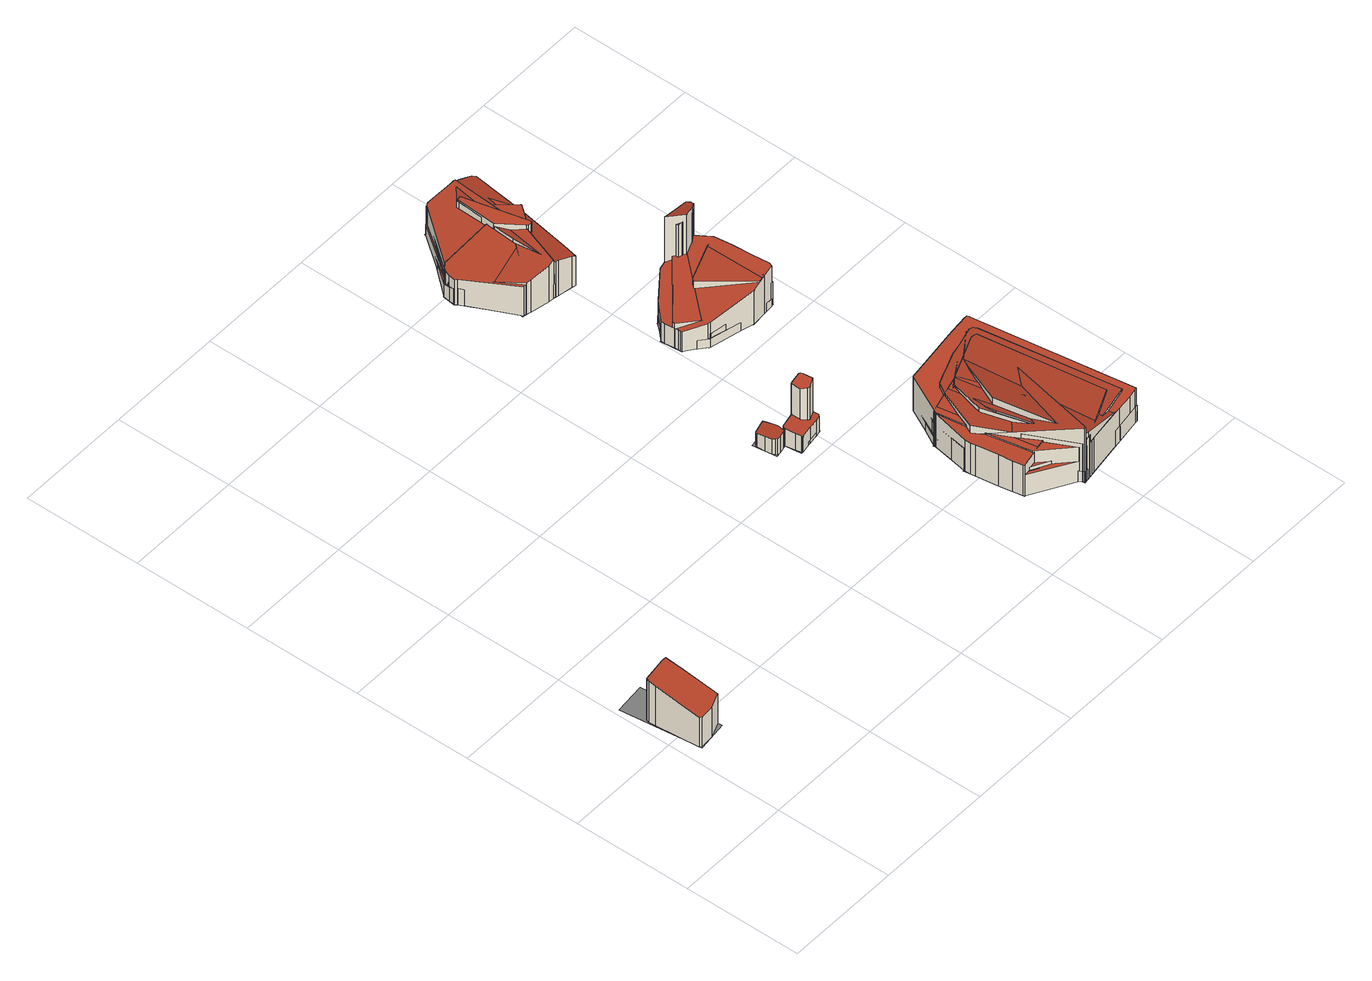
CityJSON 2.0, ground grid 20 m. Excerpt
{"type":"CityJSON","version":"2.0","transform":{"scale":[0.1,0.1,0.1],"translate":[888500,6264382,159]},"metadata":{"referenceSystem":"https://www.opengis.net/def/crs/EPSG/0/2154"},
"CityObjects":{
"building1":{"type":"Building","attributes":{"class":"Building"},"children":["building1-1"]},
"building1-1":{"type":"BuildingPart","parents":["building1"],"geometry":[{"type":"MultiSurface","lod":"2.2","boundaries":[[[0,1,2,3,4,5,6,7,8,9,10,11]],[[12,13,1,0]],[[13,14,2,1]],[[14,15,3,2]],[[15,16,4,3]],[[16,17,5,4]],[[17,18,6,5]],[[18,19,7,6]],[[19,20,8,7]],[[20,21,9,8]],[[21,22,10,9]],[[22,23,11,10]],[[23,12,0,11]],[[24,25,26,27]]],"semantics":{"surfaces":[{"type":"RoofSurface","rf_azimuth":278.57,"rf_slope":15.12},{"type":"WallSurface","on_footprint_edge":true},{"type":"GroundSurface"}],"values":[0,1,1,1,1,1,1,1,1,1,1,1,1,2]}}]},
"building2":{"type":"Building","attributes":{"class":"Building"},"children":["building2-1"]},
"building2-1":{"type":"BuildingPart","parents":["building2"],"geometry":[{"type":"MultiSurface","lod":"2.2","boundaries":[[[28,29,30,31,32,33,34,35,36,37,38,39,40,41,42]],[[43,44,29,28]],[[44,45,30,29]],[[45,46,31,30]],[[46,47,32,31]],[[47,48,33,32]],[[48,49,34,33]],[[49,50,35,34]],[[50,51,36,35]],[[51,52,37,36]],[[52,53,38,37]],[[53,54,39,38]],[[54,55,40,39]],[[55,56,41,40]],[[56,57,42,41]],[[57,43,28,42]],[[58,59,60,61,62,63]]],"semantics":{"surfaces":[{"type":"RoofSurface","rf_azimuth":99.28,"rf_slope":8.15},{"type":"WallSurface","on_footprint_edge":true},{"type":"GroundSurface"}],"values":[0,1,1,1,1,1,1,1,1,1,1,1,1,1,1,1,2]}}]},
"building3":{"type":"Building","attributes":{"class":"Building"},"children":["building3-1"]},
"building3-1":{"type":"BuildingPart","parents":["building3"],"geometry":[{"type":"MultiSurface","lod":"2.2","boundaries":[[[64,65,66,67,68,69,70,71,72,73,74,75,76,77,78,79]],[[61,80,65,64]],[[80,81,66,65]],[[81,82,67,66]],[[82,83,68,67]],[[83,84,69,68]],[[84,85,70,69]],[[85,86,71,70]],[[86,87,72,71]],[[87,88,73,72]],[[88,89,74,73]],[[89,90,75,74]],[[90,91,76,75]],[[91,92,77,76]],[[92,93,78,77]],[[93,94,79,78]],[[94,61,64,79]],[[95,96,97,98,99,100,101,102,103,104,105]],[[106,107,96,95]],[[107,108,97,96]],[[108,109,98,97]],[[109,110,99,98]],[[110,100,99]],[[110,111,101,100]],[[111,112,102,101]],[[112,113,103,102]],[[113,114,104,103]],[[114,115,105,104]],[[115,106,95,105]],[[116,117,118,119,120,121,122,123,124,125,126,127]],[[94,128,117,116]],[[128,129,118,117]],[[129,130,119,118]],[[130,131,120,119]],[[131,132,121,120]],[[132,133,122,121]],[[133,134,123,122]],[[134,135,124,123]],[[135,136,125,124]],[[136,137,126,125]],[[137,138,127,126]],[[138,94,116,127]],[[62,139,140,141]]],"semantics":{"surfaces":[{"type":"RoofSurface","rf_azimuth":282.47,"rf_slope":7.98},{"type":"WallSurface","on_footprint_edge":true},{"type":"RoofSurface","rf_azimuth":210.95,"rf_slope":12.97},{"type":"RoofSurface","rf_azimuth":277.02,"rf_slope":6.41},{"type":"GroundSurface"}],"values":[0,1,1,1,1,1,1,1,1,1,1,1,1,1,1,1,1,2,1,1,1,1,1,1,1,1,1,1,1,3,1,1,1,1,1,1,1,1,1,1,1,1,4]}}]},
"building4":{"type":"Building","attributes":{"class":"Building"},"children":["building4-1"]},
"building4-1":{"type":"BuildingPart","parents":["building4"],"geometry":[{"type":"MultiSurface","lod":"2.2","boundaries":[[[142,143,144,145,146,147,148,149,150,151,152,153,154,155,156,157,158,159,160,161]],[[162,163,143,142]],[[163,164,144,143]],[[164,165,145,144]],[[165,166,146,145]],[[166,167,147,146]],[[167,168,148,147]],[[168,169,149,148]],[[169,170,150,149]],[[170,171,151,150]],[[171,172,152,151]],[[172,173,153,152]],[[173,174,154,153]],[[174,175,155,154]],[[175,176,156,155]],[[176,177,157,156]],[[177,178,158,157]],[[178,179,159,158]],[[179,180,160,159]],[[180,181,161,160]],[[181,162,142,161]],[[182,183,184,185,186,187,188,189,190,191,192,193,194,195,196,197]],[[198,199,183,182]],[[199,200,184,183]],[[200,201,185,184]],[[201,202,186,185]],[[202,203,187,186]],[[203,204,188,187]],[[204,205,189,188]],[[205,206,190,189]],[[206,207,191,190]],[[207,208,192,191]],[[208,209,193,192]],[[209,210,194,193]],[[210,211,195,194]],[[211,212,196,195]],[[212,213,197,196]],[[213,198,182,197]],[[214,215,216,217,218,219,220,221,222,223,224,225,226,227,228,229,230]],[[231,232,215,214]],[[232,233,216,215]],[[233,234,217,216]],[[234,235,218,217]],[[235,236,219,218]],[[236,237,220,219]],[[237,238,221,220]],[[238,239,222,221]],[[239,240,223,222]],[[240,241,224,223]],[[241,242,225,224]],[[242,243,226,225]],[[243,244,227,226]],[[244,245,228,227]],[[245,246,229,228]],[[246,247,230,229]],[[247,231,214,230]],[[248,249,250,251,252,253,254,255,256,257,258,259,260,261]],[[262,263,249,248]],[[263,264,250,249]],[[264,265,251,250]],[[265,266,252,251]],[[266,267,253,252]],[[267,268,254,253]],[[268,269,255,254]],[[269,270,256,255]],[[270,271,257,256]],[[271,272,258,257]],[[272,273,259,258]],[[273,274,260,259]],[[274,275,261,260]],[[275,262,248,261]],[[276,277,278,279,280,281,282,283,284,285,286,287,288,289,290,291,292,293]],[[294,295,277,276]],[[295,296,278,277]],[[296,297,279,278]],[[297,298,280,279]],[[298,299,281,280]],[[299,300,282,281]],[[300,301,283,282]],[[301,302,284,283]],[[302,303,285,284]],[[303,304,286,285]],[[304,305,287,286]],[[305,306,288,287]],[[306,307,289,288]],[[307,308,290,289]],[[308,309,291,290]],[[309,310,292,291]],[[310,311,293,292]],[[311,294,276,293]],[[312,313,314,315,316,317,318,319,320,321,322,323,324,325]],[[326,327,313,312]],[[327,328,314,313]],[[328,329,315,314]],[[329,330,316,315]],[[330,331,317,316]],[[331,332,318,317]],[[332,333,319,318]],[[333,334,320,319]],[[334,335,321,320]],[[335,336,322,321]],[[336,337,323,322]],[[337,338,324,323]],[[338,339,325,324]],[[339,326,312,325]],[[340,341,342,343,344,345,346,347,348,349,350,351,352,353]],[[354,355,341,340]],[[355,356,342,341]],[[356,357,343,342]],[[357,358,344,343]],[[358,359,345,344]],[[359,360,346,345]],[[360,361,347,346]],[[361,362,348,347]],[[362,363,349,348]],[[363,364,350,349]],[[364,365,351,350]],[[365,366,352,351]],[[366,367,353,352]],[[367,354,340,353]],[[368,369,370,371,372,373,374,375,376,377,378,379,380,381,382]],[[383,384,369,368]],[[384,385,370,369]],[[385,386,371,370]],[[386,387,372,371]],[[387,388,373,372]],[[388,389,374,373]],[[389,390,375,374]],[[390,361,376,375]],[[361,391,377,376]],[[391,392,378,377]],[[392,393,379,378]],[[393,394,380,379]],[[394,395,381,380]],[[395,247,382,381]],[[247,383,368,382]],[[396,397,398,399,400,401,402,403]],[[404,405,397,396]],[[405,406,398,397]],[[406,407,399,398]],[[407,408,400,399]],[[408,409,401,400]],[[409,410,402,401]],[[410,411,403,402]],[[411,404,396,403]],[[412,413,414,415,416,417,418,419,420,421,422,423,424,425,426,427]],[[428,235,413,412]],[[235,237,414,413]],[[237,429,415,414]],[[429,430,416,415]],[[430,431,417,416]],[[431,432,418,417]],[[432,433,419,418]],[[433,434,420,419]],[[434,435,421,420]],[[435,436,422,421]],[[436,391,423,422]],[[391,437,424,423]],[[437,438,425,424]],[[438,439,426,425]],[[439,440,427,426]],[[440,428,412,427]],[[441,442,443,444,445,446,447,448,449,450,451,452,453,454,455,456]],[[457,458,442,441]],[[458,459,443,442]],[[459,460,444,443]],[[460,461,445,444]],[[461,462,446,445]],[[462,463,447,446]],[[463,335,448,447]],[[335,464,449,448]],[[464,450,449]],[[465,451,450]],[[465,466,452,451]],[[466,467,453,452]],[[467,468,454,453]],[[468,469,455,454]],[[469,470,456,455]],[[470,457,441,456]],[[471,472,473,474,475,476,477,478,479,480]],[[481,482,472,471]],[[482,483,473,472]],[[483,484,474,473]],[[484,485,475,474]],[[485,486,476,475]],[[486,436,477,476]],[[436,487,478,477]],[[487,488,479,478]],[[488,489,480,479]],[[489,481,471,480]],[[490,491,492,493,494,495,496,497,498,499]],[[500,501,491,490]],[[501,502,492,491]],[[502,503,493,492]],[[503,504,494,493]],[[504,505,495,494]],[[505,506,496,495]],[[506,507,497,496]],[[507,508,498,497]],[[508,509,499,498]],[[509,500,490,499]],[[510,511,512,513,514,515,516,517]],[[518,328,511,510]],[[328,519,512,511]],[[519,520,513,512]],[[520,521,514,513]],[[521,522,515,514]],[[522,439,516,515]],[[439,523,517,516]],[[523,518,510,517]],[[524,525,526,527,528,529,530,531,532]],[[533,534,525,524]],[[534,535,526,525]],[[535,536,527,526]],[[536,537,528,527]],[[537,538,529,528]],[[538,539,530,529]],[[539,540,531,530]],[[540,541,532,531]],[[541,533,524,532]],[[542,332,543,544,545,546,547,181,548,549,550,551,552,553]]],"semantics":{"surfaces":[{"type":"RoofSurface","rf_azimuth":9.92,"rf_slope":1.82},{"type":"WallSurface","on_footprint_edge":true},{"type":"RoofSurface","rf_azimuth":8.45,"rf_slope":3.79},{"type":"RoofSurface","rf_azimuth":190.31,"rf_slope":12.61},{"type":"RoofSurface","rf_azimuth":10.15,"rf_slope":5.89},{"type":"RoofSurface","rf_azimuth":116.6,"rf_slope":2.88},{"type":"RoofSurface","rf_azimuth":313.25,"rf_slope":2.01},{"type":"RoofSurface","rf_azimuth":359.91,"rf_slope":1.96},{"type":"RoofSurface","rf_azimuth":357.18,"rf_slope":4.29},{"type":"RoofSurface","rf_azimuth":7.29,"rf_slope":19.38},{"type":"RoofSurface","rf_azimuth":4.78,"rf_slope":1.64},{"type":"RoofSurface","rf_azimuth":53.11,"rf_slope":11.29},{"type":"RoofSurface","rf_azimuth":12.94,"rf_slope":14.43},{"type":"RoofSurface","rf_azimuth":9.79,"rf_slope":15.12},{"type":"RoofSurface","rf_azimuth":120.48,"rf_slope":15.44},{"type":"RoofSurface","rf_azimuth":239.15,"rf_slope":13.33},{"type":"GroundSurface"}],"values":[0,1,1,1,1,1,1,1,1,1,1,1,1,1,1,1,1,1,1,1,1,2,1,1,1,1,1,1,1,1,1,1,1,1,1,1,1,1,3,1,1,1,1,1,1,1,1,1,1,1,1,1,1,1,1,1,4,1,1,1,1,1,1,1,1,1,1,1,1,1,1,5,1,1,1,1,1,1,1,1,1,1,1,1,1,1,1,1,1,1,6,1,1,1,1,1,1,1,1,1,1,1,1,1,1,7,1,1,1,1,1,1,1,1,1,1,1,1,1,1,8,1,1,1,1,1,1,1,1,1,1,1,1,1,1,1,9,1,1,1,1,1,1,1,1,10,1,1,1,1,1,1,1,1,1,1,1,1,1,1,1,1,11,1,1,1,1,1,1,1,1,1,1,1,1,1,1,1,1,12,1,1,1,1,1,1,1,1,1,1,13,1,1,1,1,1,1,1,1,1,1,14,1,1,1,1,1,1,1,1,15,1,1,1,1,1,1,1,1,1,16]}}]},
"building5":{"type":"Building","attributes":{"class":"Building"},"children":["building5-1"]},
"building5-1":{"type":"BuildingPart","parents":["building5"],"geometry":[{"type":"MultiSurface","lod":"2.2","boundaries":[[[554,555,556,557,558,559,560,561,562,563,564,565,566,567,568,569]],[[570,571,555,554]],[[571,572,556,555]],[[572,573,557,556]],[[573,574,558,557]],[[574,575,559,558]],[[575,576,560,559]],[[576,577,561,560]],[[577,578,562,561]],[[578,579,563,562]],[[579,580,564,563]],[[580,581,565,564]],[[581,582,566,565]],[[582,583,567,566]],[[583,584,568,567]],[[584,585,569,568]],[[585,570,554,569]],[[586,587,588,589,590,591,592,593,594,595,596,597,598,599,600,601]],[[602,603,587,586]],[[603,604,588,587]],[[604,605,589,588]],[[605,606,590,589]],[[606,607,591,590]],[[607,608,592,591]],[[608,609,593,592]],[[609,610,594,593]],[[610,611,595,594]],[[611,612,596,595]],[[612,613,597,596]],[[613,614,598,597]],[[614,615,599,598]],[[615,616,600,599]],[[616,617,601,600]],[[617,602,586,601]],[[618,619,620,621,622,623,624,625,626,627]],[[628,629,619,618]],[[629,630,620,619]],[[630,631,621,620]],[[631,632,622,621]],[[632,633,623,622]],[[633,634,624,623]],[[634,635,625,624]],[[635,636,626,625]],[[636,637,627,626]],[[637,628,618,627]],[[638,639,640,641,642,643,644,645,646,647,648,649,650,651,652,653,654,655]],[[656,657,639,638]],[[657,658,640,639]],[[658,659,641,640]],[[659,660,642,641]],[[660,661,643,642]],[[661,662,644,643]],[[662,663,645,644]],[[663,664,646,645]],[[664,665,647,646]],[[665,666,648,647]],[[666,667,649,648]],[[667,668,650,649]],[[668,669,651,650]],[[669,670,652,651]],[[670,671,653,652]],[[671,672,654,653]],[[672,673,655,654]],[[673,656,638,655]],[[674,675,676,677,678,679,680,681]],[[682,683,675,674]],[[683,684,676,675]],[[684,685,677,676]],[[685,686,678,677]],[[686,687,679,678]],[[687,688,680,679]],[[688,689,681,680]],[[689,682,674,681]],[[690,691,692,693,694,695,696,697,698]],[[699,700,691,690]],[[700,701,692,691]],[[701,702,693,692]],[[702,703,694,693]],[[703,704,695,694]],[[704,705,696,695]],[[705,706,697,696]],[[706,707,698,697]],[[707,699,690,698]],[[708,709,710,711,712,713,714,715,716,717,718,719,720]],[[721,722,709,708]],[[722,723,710,709]],[[723,724,711,710]],[[724,725,712,711]],[[725,726,713,712]],[[726,727,714,713]],[[727,728,715,714]],[[728,729,716,715]],[[729,730,717,716]],[[730,731,718,717]],[[731,732,719,718]],[[732,733,720,719]],[[733,721,708,720]],[[734,735,736,737,738,739,740,741]],[[742,743,735,734]],[[743,744,736,735]],[[744,745,737,736]],[[745,746,738,737]],[[746,747,739,738]],[[747,748,740,739]],[[748,749,741,740]],[[749,742,734,741]],[[750,751,752,753,754,755,756,757,758,759,760]],[[761,762,751,750]],[[762,763,752,751]],[[763,764,753,752]],[[764,666,754,753]],[[666,765,755,754]],[[765,766,756,755]],[[766,767,757,756]],[[767,768,758,757]],[[768,769,759,758]],[[769,770,760,759]],[[770,761,750,760]],[[771,772,773,774,775,776,777,778,779,780,781]],[[782,783,772,771]],[[783,784,773,772]],[[784,785,774,773]],[[785,786,775,774]],[[786,787,776,775]],[[787,788,777,776]],[[788,789,778,777]],[[789,790,779,778]],[[790,791,780,779]],[[791,792,781,780]],[[792,782,771,781]],[[793,794,795,796,797,798,799,800]],[[801,802,794,793]],[[802,803,795,794]],[[803,804,796,795]],[[804,805,797,796]],[[805,806,798,797]],[[806,807,799,798]],[[807,808,800,799]],[[808,801,793,800]],[[809,810,811,812,813,814,815,816,817,818]],[[819,820,810,809]],[[820,821,811,810]],[[821,822,812,811]],[[822,823,813,812]],[[823,824,814,813]],[[824,825,815,814]],[[825,826,816,815]],[[826,827,817,816]],[[827,828,818,817]],[[828,819,809,818]],[[829,607,830,831,832,833,834,835,836,837,838,839]]],"semantics":{"surfaces":[{"type":"RoofSurface","rf_azimuth":169.08,"rf_slope":14.41},{"type":"WallSurface","on_footprint_edge":true},{"type":"RoofSurface","rf_azimuth":352.21,"rf_slope":18.51},{"type":"RoofSurface","rf_azimuth":185.57,"rf_slope":14.05},{"type":"RoofSurface","rf_azimuth":286.07,"rf_slope":2.9},{"type":"RoofSurface","rf_azimuth":169.28,"rf_slope":12.5},{"type":"RoofSurface","rf_azimuth":46.24,"rf_slope":11.85},{"type":"RoofSurface","rf_azimuth":67.74,"rf_slope":11.66},{"type":"RoofSurface","rf_azimuth":166.17,"rf_slope":2.68},{"type":"RoofSurface","rf_azimuth":117.34,"rf_slope":9.63},{"type":"RoofSurface","rf_azimuth":304.8,"rf_slope":5.09},{"type":"RoofSurface","rf_azimuth":162.32,"rf_slope":15.65},{"type":"RoofSurface","rf_azimuth":333.84,"rf_slope":18.87},{"type":"GroundSurface"}],"values":[0,1,1,1,1,1,1,1,1,1,1,1,1,1,1,1,1,2,1,1,1,1,1,1,1,1,1,1,1,1,1,1,1,1,3,1,1,1,1,1,1,1,1,1,1,4,1,1,1,1,1,1,1,1,1,1,1,1,1,1,1,1,1,1,5,1,1,1,1,1,1,1,1,6,1,1,1,1,1,1,1,1,1,7,1,1,1,1,1,1,1,1,1,1,1,1,1,8,1,1,1,1,1,1,1,1,9,1,1,1,1,1,1,1,1,1,1,1,10,1,1,1,1,1,1,1,1,1,1,1,11,1,1,1,1,1,1,1,1,12,1,1,1,1,1,1,1,1,1,1,13]}}]},
"building6":{"type":"Building","attributes":{"class":"Building"},"children":["building6-1"]},
"building6-1":{"type":"BuildingPart","parents":["building6"],"geometry":[{"type":"MultiSurface","lod":"2.2","boundaries":[[[840,841,842,843,844,845,846,847,848,849,850,851,852,853,854,855,856,857,858,859,860,861]],[[862,863,841,840]],[[863,864,842,841]],[[864,865,843,842]],[[865,866,844,843]],[[866,867,845,844]],[[867,868,846,845]],[[868,869,847,846]],[[869,870,848,847]],[[870,871,849,848]],[[871,872,850,849]],[[872,873,851,850]],[[873,874,852,851]],[[874,875,853,852]],[[875,876,854,853]],[[876,877,855,854]],[[877,878,856,855]],[[878,879,857,856]],[[879,880,858,857]],[[880,881,859,858]],[[881,882,860,859]],[[882,883,861,860]],[[883,862,840,861]],[[884,885,886,887,888,889,890,891,892,893,894,895]],[[896,897,885,884]],[[897,898,886,885]],[[898,899,887,886]],[[899,900,888,887]],[[900,901,889,888]],[[901,902,890,889]],[[902,903,891,890]],[[903,904,892,891]],[[904,905,893,892]],[[905,906,894,893]],[[906,907,895,894]],[[907,896,884,895]],[[908,909,910,911,912,913,914,915,916,917,918]],[[919,920,909,908]],[[920,921,910,909]],[[921,922,911,910]],[[922,923,912,911]],[[923,924,913,912]],[[924,925,914,913]],[[925,926,915,914]],[[926,927,916,915]],[[927,928,917,916]],[[928,929,918,917]],[[929,919,908,918]],[[930,931,932,933,934,935,936,937,938,939,940,941,942]],[[943,944,931,930]],[[944,945,932,931]],[[945,946,933,932]],[[946,947,934,933]],[[947,948,935,934]],[[948,949,936,935]],[[949,950,937,936]],[[950,951,938,937]],[[951,952,939,938]],[[952,953,940,939]],[[953,954,941,940]],[[954,955,942,941]],[[955,943,930,942]],[[956,957,958,959,960,961,962,963,964,965,966,967,968,969,970,971,972,973,974]],[[975,976,957,956]],[[976,977,958,957]],[[977,978,959,958]],[[978,979,960,959]],[[979,980,961,960]],[[980,981,962,961]],[[981,982,963,962]],[[982,870,964,963]],[[870,983,965,964]],[[983,984,966,965]],[[984,985,967,966]],[[985,986,968,967]],[[986,987,969,968]],[[987,988,970,969]],[[988,989,971,970]],[[989,990,972,971]],[[990,991,973,972]],[[991,992,974,973]],[[992,975,956,974]],[[993,994,995,996,997,998,999,1000,1001,1002,1003,1004,1005,1006,1007]],[[1008,1009,994,993]],[[1009,1010,995,994]],[[1010,1011,996,995]],[[1011,1012,997,996]],[[1012,1013,998,997]],[[1013,1014,999,998]],[[1014,1015,1000,999]],[[1015,1016,1001,1000]],[[1016,1017,1002,1001]],[[1017,1018,1003,1002]],[[1018,1019,1004,1003]],[[1019,1020,1005,1004]],[[1020,1021,1006,1005]],[[1021,1022,1007,1006]],[[1022,1008,993,1007]],[[1023,1024,1025,1026,1027,1028,1029,1030,1031]],[[880,1032,1024,1023]],[[1032,1033,1025,1024]],[[1033,1034,1026,1025]],[[1034,1035,1027,1026]],[[1035,1036,1028,1027]],[[1036,1037,1029,1028]],[[1037,1038,1030,1029]],[[1038,1039,1031,1030]],[[1039,880,1023,1031]],[[1040,1041,1042,1043,1044,1045,1046,1047,1048,1049,1050,1051,1052]],[[1053,1054,1041,1040]],[[1054,1055,1042,1041]],[[1055,1056,1043,1042]],[[1056,1057,1044,1043]],[[1057,1058,1045,1044]],[[1058,1059,1046,1045]],[[1059,1060,1047,1046]],[[1060,1061,1048,1047]],[[1061,1062,1049,1048]],[[1062,1063,1050,1049]],[[1063,1064,1051,1050]],[[1064,1065,1052,1051]],[[1065,1053,1040,1052]],[[1066,1067,1068,1069,1070,1071,1072,1073,1074]],[[1075,1076,1067,1066]],[[1076,1077,1068,1067]],[[1077,1078,1069,1068]],[[1078,1079,1070,1069]],[[1079,1080,1071,1070]],[[1080,1081,1072,1071]],[[1081,1082,1073,1072]],[[1082,1083,1074,1073]],[[1083,1075,1066,1074]],[[1084,1085,1086,1087,1088,1089,1090,1091,1092,1093,1094,1095,1096]],[[1097,1098,1085,1084]],[[1098,1099,1086,1085]],[[1099,1100,1087,1086]],[[1100,923,1088,1087]],[[923,1101,1089,1088]],[[1101,1102,1090,1089]],[[1102,1103,1091,1090]],[[1103,1104,1092,1091]],[[1104,1105,1093,1092]],[[1105,1106,1094,1093]],[[1106,1107,1095,1094]],[[1107,1108,1096,1095]],[[1108,1097,1084,1096]],[[1109,1110,1111,1112,1113,1114,1115,1116,1117,1118,1119,1120,1121]]],"semantics":{"surfaces":[{"type":"RoofSurface","rf_azimuth":186.21,"rf_slope":15.72},{"type":"WallSurface","on_footprint_edge":true},{"type":"RoofSurface","rf_azimuth":258.55,"rf_slope":13.22},{"type":"RoofSurface","rf_azimuth":8.02,"rf_slope":19.16},{"type":"RoofSurface","rf_azimuth":202.58,"rf_slope":3.98},{"type":"RoofSurface","rf_azimuth":50.46,"rf_slope":1.48},{"type":"RoofSurface","rf_azimuth":200.35,"rf_slope":7.63},{"type":"RoofSurface","rf_azimuth":32.63,"rf_slope":19.46},{"type":"RoofSurface","rf_azimuth":346.87,"rf_slope":16.98},{"type":"RoofSurface","rf_azimuth":97.23,"rf_slope":11.55},{"type":"RoofSurface","rf_azimuth":129.34,"rf_slope":3.24},{"type":"GroundSurface"}],"values":[0,1,1,1,1,1,1,1,1,1,1,1,1,1,1,1,1,1,1,1,1,1,1,2,1,1,1,1,1,1,1,1,1,1,1,1,3,1,1,1,1,1,1,1,1,1,1,1,4,1,1,1,1,1,1,1,1,1,1,1,1,1,5,1,1,1,1,1,1,1,1,1,1,1,1,1,1,1,1,1,1,1,6,1,1,1,1,1,1,1,1,1,1,1,1,1,1,1,7,1,1,1,1,1,1,1,1,1,8,1,1,1,1,1,1,1,1,1,1,1,1,1,9,1,1,1,1,1,1,1,1,1,10,1,1,1,1,1,1,1,1,1,1,1,1,1,11]}}]}
},
"vertices":[
[17,249,86],[18,239,83],[25,165,63],[28,162,62],[51,164,62],[77,174,63],[71,232,79],[67,261,87],[62,261,87],[59,261,87],[19,255,87],[18,254,87],[17,249,4],[18,239,4],[25,165,4],[28,162,4],[51,164,4],[77,174,4],[71,232,4],[67,261,4],[62,261,4],[59,261,4],[19,255,4],[18,254,4],[26,160,4],[78,167,4],[62,303,4],[9,297,4],
[428,394,165],[429,381,167],[431,370,168],[433,365,169],[435,362,170],[440,362,170],[449,364,170],[454,366,169],[457,381,167],[456,389,166],[454,398,165],[453,404,164],[447,403,164],[430,398,164],[429,397,164],[428,394,138],[429,381,138],[431,370,138],[433,365,138],[435,362,138],[440,362,138],[449,364,138],[454,366,138],[457,381,138],[456,389,138],[454,398,138],[453,404,138],[447,403,138],[430,398,138],[429,397,138],[463,406,138],[426,401,138],[432,361,138],[455,365,138],[454,371,138],[469,374,138],
[455,365,173],[458,349,171],[460,340,170],[461,338,169],[462,338,169],[482,342,169],[497,344,169],[506,346,169],[507,347,169],[509,349,169],[506,364,172],[505,371,173],[502,379,174],[485,376,174],[456,370,174],[455,367,173],[458,349,138],[460,340,138],[461,338,138],[462,338,138],[482,342,138],[497,344,138],[506,346,138],[507,347,138],[509,349,138],[506,364,138],[505,371,138],[502,379,138],[485,376,138],[456,370,138],[455,367,138],[481,376,235],[483,361,233],[490,353,234],[494,352,234],[507,358,237],[507,358,238],[505,367,238],[504,374,239],[502,377,239],[500,378,239],[486,377,236],[481,376,138],[483,361,138],[490,353,138],[494,352,138],[507,358,138],[505,367,138],[504,374,138],[502,377,138],[500,378,138],[486,377,138],[455,367,147],[457,357,146],[461,341,144],[470,340,144],[480,341,144],[498,344,144],[500,346,144],[502,378,148],[492,378,148],[471,374,148],[465,372,148],[459,370,147],[457,357,138],[461,341,138],[470,340,138],[480,341,138],[498,344,138],[500,346,138],[502,378,138],[492,378,138],[471,374,138],[465,372,138],[459,370,138],[459,338,138],[509,346,138],[504,380,138],
[602,213,189],[611,154,189],[628,71,189],[630,60,189],[685,9,188],[699,10,187],[705,11,187],[774,22,185],[801,26,184],[816,29,184],[822,31,183],[781,300,183],[781,301,183],[780,302,183],[779,304,183],[774,304,183],[762,302,184],[743,300,184],[642,284,188],[637,283,188],[602,213,120],[611,154,120],[628,71,120],[630,60,120],[685,9,120],[699,10,120],[705,11,120],[774,22,120],[801,26,120],[816,29,120],[822,31,120],[781,300,120],[781,301,120],[780,302,120],[779,304,120],[774,304,120],[762,302,120],[743,300,120],[642,284,120],[637,283,120],[605,153,199],[680,11,196],[802,42,187],[805,43,187],[800,73,187],[767,274,188],[765,279,188],[764,280,188],[762,281,188],[758,282,188],[725,272,190],[703,266,192],[677,255,194],[664,250,194],[644,241,196],[632,222,197],[605,153,120],[680,11,120],[802,42,120],[805,43,120],[800,73,120],[767,274,120],[765,279,120],[764,280,120],[762,281,120],[758,282,120],[725,272,120],[703,266,120],[677,255,120],[664,250,120],[644,241,120],[632,222,120],[592,151,182],[592,142,182],[593,134,182],[599,97,182],[603,75,181],[606,58,181],[607,56,181],[688,65,200],[690,66,200],[693,70,201],[696,130,204],[667,223,201],[664,228,201],[661,229,201],[658,228,200],[603,218,187],[602,215,187],[592,151,120],[592,142,120],[593,134,120],[599,97,120],[603,75,120],[606,58,120],[607,56,120],[688,65,120],[690,66,120],[693,70,120],[696,130,120],[667,223,120],[664,228,120],[661,229,120],[658,228,120],[603,218,120],[602,215,120],[635,162,205],[681,11,203],[687,9,202],[693,9,202],[787,56,191],[755,266,191],[753,267,191],[748,267,192],[744,267,192],[683,239,199],[670,233,200],[662,229,201],[652,220,202],[650,218,202],[635,162,120],[681,11,120],[687,9,120],[693,9,120],[787,56,120],[755,266,120],[753,267,120],[748,267,120],[744,267,120],[683,239,120],[670,233,120],[662,229,120],[652,220,120],[650,218,120],[593,140,141],[595,127,141],[600,92,143],[605,73,144],[609,57,145],[718,15,149],[722,14,149],[816,28,151],[821,29,151],[781,299,138],[779,303,137],[729,297,137],[717,295,136],[708,294,136],[647,284,135],[639,283,135],[638,282,135],[602,216,137],[593,140,120],[595,127,120],[600,92,120],[605,73,120],[609,57,120],[718,15,120],[722,14,120],[816,28,120],[821,29,120],[781,299,120],[779,303,120],[729,297,120],[717,295,120],[708,294,120],[647,284,120],[639,283,120],[638,282,120],[602,216,120],[593,145,146],[599,135,146],[681,9,141],[684,8,141],[708,12,140],[795,25,138],[822,29,138],[779,296,146],[777,303,146],[775,303,146],[769,302,146],[742,299,147],[641,281,149],[603,215,148],[593,145,120],[599,135,120],[681,9,120],[684,8,120],[708,12,120],[795,25,120],[822,29,120],[779,296,120],[777,303,120],[775,303,120],[769,302,120],[742,299,120],[641,281,120],[603,215,120],[596,151,167],[604,71,167],[605,68,167],[611,61,167],[703,15,164],[760,20,162],[821,32,159],[779,301,161],[766,299,161],[724,293,163],[664,284,165],[642,280,166],[608,218,167],[607,213,167],[596,151,120],[604,71,120],[605,68,120],[611,61,120],[703,15,120],[760,20,120],[821,32,120],[779,301,120],[766,299,120],[724,293,120],[664,284,120],[642,280,120],[608,218,120],[607,213,120],[592,153,164],[609,61,162],[698,13,156],[727,15,153],[785,24,149],[818,31,147],[817,49,147],[817,60,147],[779,301,151],[772,300,151],[753,298,152],[674,285,158],[648,281,160],[639,279,161],[602,215,163],[592,153,120],[609,61,120],[698,13,120],[727,15,120],[785,24,120],[818,31,120],[817,49,120],[817,60,120],[772,300,120],[753,298,120],[674,285,120],[648,281,120],[639,279,120],[654,153,217],[680,24,214],[687,10,212],[691,10,211],[820,32,165],[778,302,168],[702,246,197],[689,225,202],[654,153,120],[680,24,120],[687,10,120],[691,10,120],[820,32,120],[778,302,120],[702,246,120],[689,225,120],[596,148,162],[603,75,162],[607,56,162],[685,11,160],[723,14,159],[770,22,158],[784,258,157],[783,267,157],[781,283,157],[779,295,157],[778,297,157],[772,300,157],[720,292,158],[676,286,160],[640,279,161],[607,215,162],[596,148,120],[685,11,120],[723,14,120],[770,22,120],[784,258,120],[783,267,120],[781,283,120],[779,295,120],[778,297,120],[720,292,120],[676,286,120],[640,279,120],[607,215,120],[597,144,165],[599,134,166],[678,31,173],[679,31,173],[797,30,159],[810,30,157],[817,52,153],[775,303,118],[772,303,118],[761,302,120],[746,300,122],[740,298,123],[734,297,124],[674,283,133],[641,274,139],[606,211,153],[597,144,120],[599,134,120],[678,31,120],[679,31,120],[797,30,120],[810,30,120],[817,52,120],[772,303,120],[746,300,120],[740,298,120],[734,297,120],[674,283,120],[641,274,120],[606,211,120],[643,156,206],[644,138,207],[679,17,205],[684,9,204],[819,36,169],[814,70,168],[778,297,164],[767,298,167],[762,297,168],[650,221,200],[643,156,120],[644,138,120],[679,17,120],[684,9,120],[819,36,120],[814,70,120],[767,298,120],[762,297,120],[650,221,120],[637,222,181],[678,33,179],[777,23,153],[814,52,142],[812,79,141],[810,87,141],[788,240,140],[777,301,140],[734,295,152],[640,274,178],[637,222,120],[678,33,120],[777,23,120],[814,52,120],[812,79,120],[810,87,120],[788,240,120],[777,301,120],[734,295,120],[640,274,120],[604,154,181],[681,9,227],[683,8,227],[686,13,226],[778,299,171],[735,293,167],[640,279,157],[608,209,169],[604,154,120],[683,8,120],[686,13,120],[778,299,120],[735,293,120],[608,209,120],[610,218,179],[612,178,171],[619,59,148],[619,58,148],[678,27,149],[717,16,151],[813,66,173],[699,246,196],[694,244,195],[610,218,120],[612,178,120],[619,59,120],[619,58,120],[678,27,120],[717,16,120],[813,66,120],[699,246,120],[694,244,120],[681,7,120],[811,94,120],[741,83,120],[719,229,120],[790,238,120],[780,306,120],[646,224,120],[601,217,120],[611,157,120],[590,153,120],[606,55,120],[672,65,120],
[432,928,120],[473,850,134],[479,848,136],[511,842,144],[521,841,147],[544,910,149],[556,1049,146],[553,1050,145],[547,1051,143],[516,1057,135],[515,1057,135],[507,1058,133],[505,1058,132],[502,1055,132],[438,969,120],[438,967,120],[432,928,72],[473,850,72],[479,848,72],[511,842,72],[521,841,72],[544,910,72],[556,1049,72],[553,1050,72],[547,1051,72],[516,1057,72],[515,1057,72],[507,1058,72],[505,1058,72],[502,1055,72],[438,969,72],[438,967,72],[516,910,149],[522,845,144],[524,840,143],[529,839,142],[553,835,134],[560,833,131],[565,858,131],[580,945,130],[592,1041,130],[587,1045,132],[577,1047,135],[564,1049,140],[560,1049,141],[557,1048,142],[521,1017,152],[521,1014,152],[516,910,72],[522,845,72],[524,840,72],[529,839,72],[553,835,72],[560,833,72],[565,858,72],[580,945,72],[592,1041,72],[587,1045,72],[577,1047,72],[564,1049,72],[560,1049,72],[557,1048,72],[521,1017,72],[521,1014,72],[423,940,121],[425,937,122],[467,851,130],[473,851,131],[516,907,143],[525,960,147],[437,969,125],[431,965,124],[427,959,123],[425,952,122],[423,940,72],[425,937,72],[467,851,72],[473,851,72],[516,907,72],[525,960,72],[437,969,72],[431,965,72],[427,959,72],[425,952,72],[424,942,105],[425,936,105],[466,856,100],[469,854,100],[482,848,100],[485,847,100],[560,834,98],[561,839,98],[565,859,99],[578,932,102],[580,944,103],[592,1043,108],[549,1052,109],[509,1058,109],[505,1056,109],[428,960,106],[427,957,106],[425,953,106],[424,942,72],[425,936,72],[466,856,72],[469,854,72],[482,848,72],[485,847,72],[560,834,72],[561,839,72],[565,859,72],[578,932,72],[580,944,72],[592,1043,72],[549,1052,72],[509,1058,72],[505,1056,72],[428,960,72],[427,957,72],[425,953,72],[453,922,123],[454,919,123],[472,872,129],[548,908,144],[575,944,149],[575,946,149],[504,1059,128],[463,970,123],[453,922,72],[454,919,72],[472,872,72],[548,908,72],[575,944,72],[575,946,72],[504,1059,72],[463,970,72],[423,941,102],[469,851,108],[575,955,77],[578,967,75],[579,974,74],[579,978,73],[502,1052,73],[425,960,98],[424,950,100],[423,941,72],[469,851,72],[575,955,72],[578,967,72],[579,974,72],[579,978,72],[502,1052,72],[425,960,72],[424,950,72],[445,967,100],[469,861,119],[528,840,118],[566,874,109],[573,910,101],[590,1032,77],[590,1036,76],[580,1046,75],[579,1047,75],[559,1050,76],[546,1052,76],[534,1053,77],[503,1050,80],[445,967,72],[469,861,72],[528,840,72],[566,874,72],[573,910,72],[590,1032,72],[590,1036,72],[580,1046,72],[579,1047,72],[559,1050,72],[546,1052,72],[534,1053,72],[503,1050,72],[517,947,156],[543,909,157],[545,907,157],[549,905,158],[552,907,158],[552,911,158],[528,1017,155],[522,1016,155],[517,947,72],[543,909,72],[545,907,72],[549,905,72],[552,907,72],[552,911,72],[528,1017,72],[522,1016,72],[431,963,102],[470,864,120],[555,835,131],[559,834,132],[580,944,117],[590,1040,103],[571,1047,101],[551,1051,98],[523,1056,95],[521,1056,95],[502,1058,93],[431,963,72],[470,864,72],[555,835,72],[559,834,72],[590,1040,72],[571,1047,72],[551,1051,72],[523,1056,72],[521,1056,72],[502,1058,72],[475,887,106],[564,896,102],[570,904,103],[581,948,105],[590,1034,111],[585,1044,112],[568,1048,113],[520,1055,116],[505,1050,117],[495,1000,113],[477,899,107],[475,887,72],[564,896,72],[570,904,72],[581,948,72],[590,1034,72],[585,1044,72],[568,1048,72],[520,1055,72],[505,1050,72],[495,1000,72],[477,899,72],[474,915,120],[479,908,122],[574,944,144],[555,1051,130],[519,1057,120],[498,1016,118],[495,1004,118],[488,977,118],[474,915,72],[479,908,72],[574,944,72],[555,1051,72],[519,1057,72],[498,1016,72],[495,1004,72],[488,977,72],[500,1024,107],[576,979,77],[580,982,76],[581,986,76],[582,990,77],[584,1043,84],[574,1047,88],[542,1052,98],[504,1050,110],[501,1035,108],[500,1024,72],[576,979,72],[580,982,72],[581,986,72],[582,990,72],[584,1043,72],[574,1047,72],[542,1052,72],[504,1050,72],[501,1035,72],[465,851,72],[581,949,72],[575,951,72],[592,1044,72],[502,1060,72],[485,967,72],[444,974,72],[425,961,72],[422,940,72],[436,922,72],[476,914,72],
[529,646,141],[532,624,141],[532,620,141],[533,617,141],[562,595,148],[566,594,149],[639,574,169],[663,576,176],[682,578,181],[684,584,182],[681,614,182],[678,646,182],[674,677,182],[654,713,178],[654,714,177],[653,714,177],[649,715,176],[618,711,167],[605,709,164],[594,708,161],[554,678,148],[530,653,141],[529,646,102],[532,624,102],[532,620,102],[533,617,102],[562,595,102],[566,594,102],[639,574,102],[663,576,102],[682,578,102],[684,584,102],[681,614,102],[678,646,102],[674,677,102],[654,713,102],[654,714,102],[653,714,102],[649,715,102],[618,711,102],[605,709,102],[594,708,102],[554,678,102],[530,653,102],[531,633,153],[531,629,152],[576,595,147],[640,574,145],[684,578,148],[684,579,148],[677,665,167],[676,674,169],[675,678,170],[650,713,177],[629,713,176],[624,711,176],[531,633,102],[531,629,102],[576,595,102],[640,574,102],[684,578,102],[684,579,102],[677,665,102],[676,674,102],[675,678,102],[650,713,102],[629,713,102],[624,711,102],[631,709,170],[634,680,171],[652,575,170],[682,580,159],[683,583,159],[681,612,158],[675,687,156],[675,697,156],[672,715,156],[662,715,159],[633,712,170],[631,709,102],[634,680,102],[652,575,102],[682,580,102],[683,583,102],[681,612,102],[675,687,102],[675,697,102],[672,715,102],[662,715,102],[633,712,102],[595,648,173],[653,576,175],[654,576,175],[662,578,175],[666,580,176],[673,589,176],[673,595,177],[668,647,178],[664,671,178],[663,674,178],[661,675,178],[659,675,178],[599,653,173],[595,648,102],[653,576,102],[654,576,102],[662,578,102],[666,580,102],[673,589,102],[673,595,102],[668,647,102],[664,671,102],[663,674,102],[661,675,102],[659,675,102],[599,653,102],[530,646,118],[530,641,118],[532,627,119],[533,619,119],[533,618,119],[564,592,119],[638,575,118],[681,577,117],[682,578,117],[684,581,117],[684,582,117],[680,634,116],[676,663,116],[671,708,115],[658,713,115],[644,712,115],[553,678,117],[531,653,118],[530,649,118],[530,646,102],[530,641,102],[532,627,102],[533,619,102],[533,618,102],[564,592,102],[638,575,102],[681,577,102],[684,581,102],[684,582,102],[680,634,102],[676,663,102],[671,708,102],[658,713,102],[644,712,102],[553,678,102],[531,653,102],[530,649,102],[542,632,125],[566,593,127],[640,575,135],[683,585,141],[682,595,141],[679,641,143],[678,657,144],[674,688,145],[669,715,145],[660,715,144],[598,706,136],[594,705,135],[556,678,129],[554,676,129],[543,639,126],[542,632,102],[566,593,102],[640,575,102],[683,585,102],[682,595,102],[679,641,102],[678,657,102],[674,688,102],[669,715,102],[660,715,102],[598,706,102],[594,705,102],[556,678,102],[554,676,102],[543,639,102],[605,709,254],[632,691,250],[652,698,243],[664,705,238],[664,709,237],[664,710,237],[661,715,237],[660,716,237],[631,712,246],[632,691,102],[652,698,102],[664,705,102],[664,709,102],[664,710,102],[661,715,102],[660,716,102],[631,712,102],[557,672,135],[558,658,134],[558,655,134],[569,594,126],[584,596,122],[589,597,120],[676,684,101],[673,712,103],[673,715,104],[672,716,104],[667,716,105],[561,679,134],[557,676,135],[557,672,102],[558,658,102],[558,655,102],[569,594,102],[584,596,102],[589,597,102],[676,684,102],[673,712,102],[673,715,102],[672,716,102],[667,716,102],[561,679,102],[557,676,102],[618,701,235],[619,696,236],[626,694,237],[654,699,237],[662,704,236],[657,710,235],[654,715,234],[643,714,233],[619,707,234],[618,701,102],[619,696,102],[626,694,102],[654,699,102],[662,704,102],[657,710,102],[654,715,102],[643,714,102],[619,707,102],[541,635,123],[597,598,126],[638,578,129],[679,579,130],[683,583,130],[683,587,130],[682,603,129],[674,692,125],[673,702,124],[666,715,124],[651,714,123],[578,678,122],[558,666,122],[541,635,102],[597,598,102],[638,578,102],[679,579,102],[683,587,102],[682,603,102],[674,692,102],[673,702,102],[666,715,102],[651,714,102],[578,678,102],[558,666,102],[637,573,102],[685,578,102],[673,717,102],[626,713,102],[592,710,102],[594,682,102],[553,679,102],[556,655,102],[528,653,102],[532,616,102],[559,618,102],[562,592,102],[635,598,102]
]}
